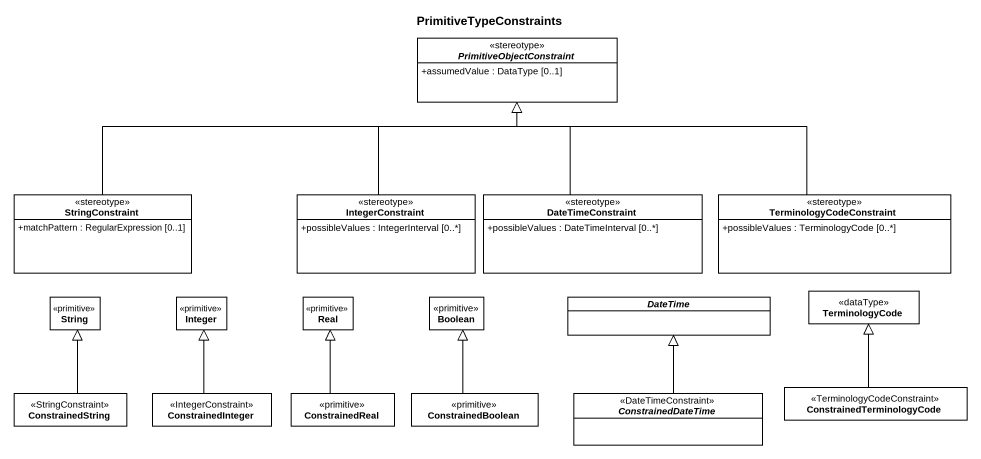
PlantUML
@startuml
title PrimitiveTypeConstraints
hide circle
hide empty members
skinparam classAttributeIconSize 0
abstract class PrimitiveObjectConstraint <<stereotype>> {
  +assumedValue : DataType [0..1]
}
class StringConstraint <<stereotype>> {
  +matchPattern : RegularExpression [0..1]
}
class IntegerConstraint <<stereotype>> {
  +possibleValues : IntegerInterval [0..*]
}
class DateTimeConstraint <<stereotype>> {
  +possibleValues : DateTimeInterval [0..*]
}
class TerminologyCodeConstraint <<stereotype>> {
  +possibleValues : TerminologyCode [0..*]
}
class String <<primitive>>
class Integer <<primitive>>
class Real <<primitive>>
class Boolean <<primitive>>
abstract class DateTime
class TerminologyCode <<dataType>>
class ConstrainedString <<StringConstraint>>
class ConstrainedInteger <<IntegerConstraint>>
class ConstrainedReal <<primitive>>
class ConstrainedBoolean <<primitive>>
abstract class ConstrainedDateTime <<DateTimeConstraint>>
class ConstrainedTerminologyCode <<TerminologyCodeConstraint>>
StringConstraint -right-|> PrimitiveObjectConstraint
IntegerConstraint -up-|> PrimitiveObjectConstraint
DateTimeConstraint -up-|> PrimitiveObjectConstraint
TerminologyCodeConstraint -left-|> PrimitiveObjectConstraint
ConstrainedString -up-|> String
ConstrainedInteger -up-|> Integer
ConstrainedReal -up-|> Real
ConstrainedBoolean -up-|> Boolean
ConstrainedDateTime -up-|> DateTime
ConstrainedTerminologyCode -up-|> TerminologyCode
@enduml
